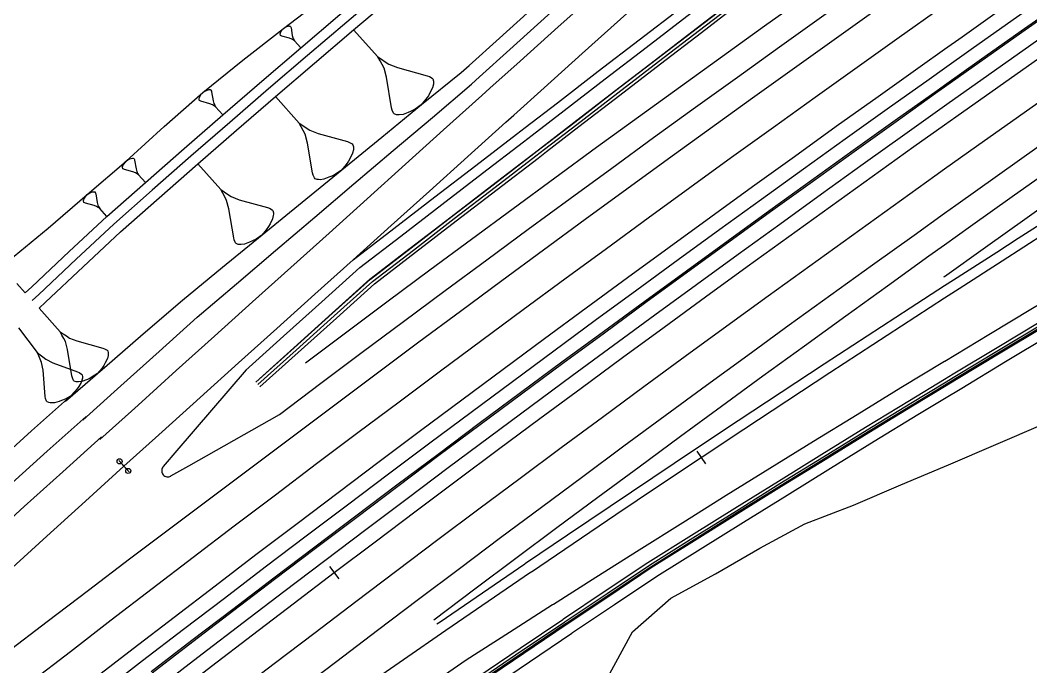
# Model space of a CAD drawing. Extents: x 387562 to 388546, y 804386 to 804945.
# Drawn here: x 387710 to 387808.4, y 804520.9 to 804583.7 of the extents above; entities that cross this region are included whole.
import ezdxf

# ---------------------------------------------------------------- set-up
doc = ezdxf.new("R2010")
doc.units = 0
doc.layers.get('0').update_dxf_attribs({"linetype": 'CONTINUOUS'})

msp = doc.modelspace()

# ---------------------------------------------------------------- linework, layer by layer
at = {"color": 7}
for p, q in [((387735.3501, 804582.3257), (387735.352, 804582.3625)), ((387735.352, 804582.3625), (387735.354, 804582.3992)), ((387735.354, 804582.3992), (387735.3772, 804582.49)), ((387735.3772, 804582.49), (387735.439, 804582.6156)), ((387735.439, 804582.6156), (387735.4796, 804582.6871)), ((387735.4796, 804582.6871), (387735.5396, 804582.776)), ((387735.5396, 804582.776), (387735.6575, 804582.9171)), ((387735.6575, 804582.9171), (387735.8102, 804583.0195)), ((387735.8102, 804583.0195), (387735.9049, 804583.0697)), ((387735.9049, 804583.0697), (387735.9803, 804583.1025)), ((387735.9803, 804583.1025), (387736.1117, 804583.1508)), ((387736.1117, 804583.1508), (387736.2045, 804583.1643)), ((387736.2045, 804583.1643), (387736.2412, 804583.1624)), ((387736.2412, 804583.1624), (387736.2779, 804583.1605)), ((387736.2779, 804583.1605), (387736.332, 804583.1392)), ((387736.332, 804583.1392), (387736.3494, 804583.1199)), ((387736.3494, 804583.1199), (387736.3822, 804583.0445)), ((387736.3822, 804583.0445), (387736.3977, 804582.9884)), ((387736.3977, 804582.9884), (387736.5232, 804582.227)), ((387742.4897, 804582.7986), (387744.8638, 804580.1597)), ((387735.3655, 804582.2697), (387735.3501, 804582.3257)), ((387735.3829, 804582.2504), (387735.3655, 804582.2697)), ((387735.4544, 804582.2098), (387735.3829, 804582.2504)), ((387735.5085, 804582.1885), (387735.4544, 804582.2098)), ((387736.2526, 804581.9835), (387735.5085, 804582.1885)), ((387736.469, 804581.8984), (387736.2526, 804581.9835)), ((387736.5579, 804581.8385), (387736.469, 804581.8984)), ((387736.5232, 804582.227), (387736.585, 804582.0028)), ((387736.6468, 804581.7786), (387736.5579, 804581.8385)), ((387736.585, 804582.0028), (387736.6352, 804581.9081)), ((387736.6352, 804581.9081), (387736.6854, 804581.8133)), ((387736.7357, 804581.7186), (387736.6468, 804581.7786)), ((387736.6854, 804581.8133), (387736.7357, 804581.7186)), ((387737.3443, 804581.0421), (387736.7357, 804581.7186)), ((387744.8638, 804580.1597), (387745.2105, 804579.926)), ((387745.0597, 804579.7903), (387744.8638, 804580.1597)), ((387745.2556, 804579.4209), (387745.0597, 804579.7903)), ((387745.2105, 804579.926), (387745.5572, 804579.6922)), ((387745.4516, 804579.0515), (387745.2556, 804579.4209)), ((387745.5572, 804579.6922), (387745.9039, 804579.4585)), ((387745.9039, 804579.4585), (387746.7482, 804579.1266)), ((387745.6926, 804578.177), (387745.4516, 804579.0515)), ((387746.7482, 804579.1266), (387749.6503, 804578.327)), ((387746.1821, 804575.2068), (387745.6926, 804578.177)), ((387749.6503, 804578.327), (387749.8613, 804578.2441)), ((387749.8613, 804578.2441), (387750.1402, 804578.0857)), ((387750.1402, 804578.0857), (387750.208, 804578.0103)), ((387750.2532, 804577.5052), (387750.1627, 804577.1509)), ((387750.208, 804578.0103), (387750.2683, 804577.7917)), ((387750.2607, 804577.6485), (387750.2532, 804577.5052)), ((387750.2683, 804577.7917), (387750.2607, 804577.6485)), ((387727.6008, 804576.4251), (387727.6702, 804576.5281)), ((387727.6702, 804576.5281), (387727.8069, 804576.6916)), ((387727.8069, 804576.6916), (387727.9839, 804576.8103)), ((387727.9839, 804576.8103), (387728.0937, 804576.8686)), ((387728.0937, 804576.8686), (387728.1811, 804576.9066)), ((387728.1811, 804576.9066), (387728.3334, 804576.9626)), ((387728.3334, 804576.9626), (387728.441, 804576.9783)), ((387728.441, 804576.9783), (387728.4835, 804576.976)), ((387728.4835, 804576.976), (387728.5261, 804576.9738)), ((387728.5261, 804576.9738), (387728.5888, 804576.9491)), ((387728.5888, 804576.9491), (387728.609, 804576.9267)), ((387728.609, 804576.9267), (387728.647, 804576.8393)), ((387728.647, 804576.8393), (387728.665, 804576.7744)), ((387728.665, 804576.7744), (387728.8104, 804575.8917)), ((387749.9213, 804576.661), (387749.763, 804576.3821)), ((387750.1627, 804577.1509), (387749.9213, 804576.661)), ((387727.4506, 804576.0062), (387727.4528, 804576.0487)), ((387727.4685, 804575.9412), (387727.4506, 804576.0062)), ((387727.4528, 804576.0487), (387727.4551, 804576.0913)), ((387727.4551, 804576.0913), (387727.482, 804576.1966)), ((387727.4886, 804575.9188), (387727.4685, 804575.9412)), ((387727.482, 804576.1966), (387727.5537, 804576.3422)), ((387727.5715, 804575.8717), (387727.4886, 804575.9188)), ((387727.5537, 804576.3422), (387727.6008, 804576.4251)), ((387727.6343, 804575.8471), (387727.5715, 804575.8717)), ((387728.4967, 804575.6094), (387727.6343, 804575.8471)), ((387728.7476, 804575.5108), (387728.4967, 804575.6094)), ((387728.8506, 804575.4414), (387728.7476, 804575.5108)), ((387728.8104, 804575.8917), (387728.882, 804575.6318)), ((387728.882, 804575.6318), (387728.9403, 804575.522)), ((387728.9403, 804575.522), (387728.9985, 804575.4122)), ((387734.8853, 804576.2995), (387737.2045, 804573.7216)), ((387749.0693, 804575.4852), (387748.4737, 804575.0858)), ((387749.5292, 804576.0354), (387749.0693, 804575.4852)), ((387749.763, 804576.3821), (387749.5292, 804576.0354)), ((387728.9537, 804575.3719), (387728.8506, 804575.4414)), ((387729.0567, 804575.3024), (387728.9537, 804575.3719)), ((387728.9985, 804575.4122), (387729.0567, 804575.3024)), ((387729.7623, 804574.5182), (387729.0567, 804575.3024)), ((387746.2423, 804574.9882), (387746.1821, 804575.2068)), ((387746.3704, 804574.6942), (387746.2423, 804574.9882)), ((387746.4382, 804574.6188), (387746.3704, 804574.6942)), ((387746.6493, 804574.5358), (387746.4382, 804574.6188)), ((387746.7925, 804574.5283), (387746.6493, 804574.5358)), ((387746.9358, 804574.5207), (387746.7925, 804574.5283)), ((387747.2976, 804574.5734), (387746.9358, 804574.5207)), ((387747.8102, 804574.7617), (387747.2976, 804574.5734)), ((387748.1043, 804574.8898), (387747.8102, 804574.7617)), ((387748.4737, 804575.0858), (387748.1043, 804574.8898)), ((387737.2045, 804573.7216), (387737.5432, 804573.4933)), ((387737.3959, 804573.3608), (387737.2045, 804573.7216)), ((387737.5432, 804573.4933), (387737.8819, 804573.2649)), ((387737.5873, 804572.9999), (387737.3959, 804573.3608)), ((387737.7787, 804572.639), (387737.5873, 804572.9999)), ((387738.0142, 804571.7847), (387737.7787, 804572.639)), ((387737.8819, 804573.2649), (387738.2207, 804573.0366)), ((387738.2207, 804573.0366), (387739.0454, 804572.7124)), ((387739.0454, 804572.7124), (387741.8804, 804571.9313)), ((387738.4923, 804568.8832), (387738.0142, 804571.7847)), ((387741.8804, 804571.9313), (387742.0866, 804571.8502)), ((387742.0866, 804571.8502), (387742.359, 804571.6955)), ((387742.359, 804571.6955), (387742.4253, 804571.6219)), ((387742.4253, 804571.6219), (387742.4841, 804571.4083)), ((387742.3809, 804570.7824), (387742.1452, 804570.3038)), ((387742.4694, 804571.1285), (387742.3809, 804570.7824)), ((387742.4767, 804571.2684), (387742.4694, 804571.1285)), ((387742.4841, 804571.4083), (387742.4767, 804571.2684)), ((387720.0392, 804569.5534), (387720.108, 804569.6929)), ((387720.108, 804569.6929), (387720.1531, 804569.7724)), ((387720.1531, 804569.7724), (387720.2197, 804569.8711)), ((387720.2197, 804569.8711), (387720.3507, 804570.0279)), ((387720.3507, 804570.0279), (387720.5203, 804570.1416)), ((387720.5203, 804570.1416), (387720.6256, 804570.1975)), ((387720.6256, 804570.1975), (387720.7093, 804570.2339)), ((387720.7093, 804570.2339), (387720.8554, 804570.2876)), ((387720.8554, 804570.2876), (387720.9584, 804570.3026)), ((387720.9584, 804570.3026), (387720.9992, 804570.3005)), ((387720.9992, 804570.3005), (387721.04, 804570.2983)), ((387721.04, 804570.2983), (387721.1001, 804570.2747)), ((387721.1001, 804570.2747), (387721.1195, 804570.2532)), ((387721.1195, 804570.2532), (387721.156, 804570.1694)), ((387721.156, 804570.1694), (387721.1731, 804570.1072)), ((387721.1731, 804570.1072), (387721.3125, 804569.2611)), ((387727.3256, 804569.7508), (387729.5738, 804567.2518)), ((387741.7621, 804569.6926), (387741.3128, 804569.1551)), ((387741.9905, 804570.0313), (387741.7621, 804569.6926)), ((387742.1452, 804570.3038), (387741.9905, 804570.0313)), ((387720.0091, 804569.3709), (387720.0113, 804569.4117)), ((387720.0263, 804569.3086), (387720.0091, 804569.3709)), ((387720.0113, 804569.4117), (387720.0134, 804569.4525)), ((387720.0134, 804569.4525), (387720.0392, 804569.5534)), ((387720.0456, 804569.2871), (387720.0263, 804569.3086)), ((387720.1251, 804569.242), (387720.0456, 804569.2871)), ((387720.1852, 804569.2184), (387720.1251, 804569.242)), ((387721.0119, 804568.9906), (387720.1852, 804569.2184)), ((387721.2523, 804568.8961), (387721.0119, 804568.9906)), ((387721.3511, 804568.8295), (387721.2523, 804568.8961)), ((387721.3125, 804569.2611), (387721.3812, 804569.012)), ((387721.4499, 804568.7629), (387721.3511, 804568.8295)), ((387721.3812, 804569.012), (387721.437, 804568.9068)), ((387721.437, 804568.9068), (387721.4928, 804568.8015)), ((387721.5486, 804568.6963), (387721.4499, 804568.7629)), ((387721.4928, 804568.8015), (387721.5486, 804568.6963)), ((387722.2249, 804567.9446), (387721.5486, 804568.6963)), ((387738.5512, 804568.6696), (387738.4923, 804568.8832)), ((387738.6763, 804568.3824), (387738.5512, 804568.6696)), ((387740.731, 804568.765), (387740.3701, 804568.5736)), ((387741.3128, 804569.1551), (387740.731, 804568.765)), ((387738.7426, 804568.3088), (387738.6763, 804568.3824)), ((387738.9488, 804568.2277), (387738.7426, 804568.3088)), ((387739.0887, 804568.2203), (387738.9488, 804568.2277)), ((387739.2286, 804568.2129), (387739.0887, 804568.2203)), ((387739.5821, 804568.2644), (387739.2286, 804568.2129)), ((387740.0829, 804568.4484), (387739.5821, 804568.2644)), ((387740.3701, 804568.5736), (387740.0829, 804568.4484)), ((387716.3545, 804566.5081), (387716.4226, 804566.6091)), ((387716.4226, 804566.6091), (387716.5566, 804566.7694)), ((387716.5566, 804566.7694), (387716.73, 804566.8857)), ((387716.73, 804566.8857), (387716.8376, 804566.9428)), ((387716.8376, 804566.9428), (387716.9233, 804566.9801)), ((387716.9233, 804566.9801), (387717.0726, 804567.0349)), ((387717.0726, 804567.0349), (387717.178, 804567.0503)), ((387717.178, 804567.0503), (387717.2197, 804567.0481)), ((387717.2197, 804567.0481), (387717.2614, 804567.0459)), ((387717.2614, 804567.0459), (387717.3229, 804567.0217)), ((387717.3229, 804567.0217), (387717.3427, 804566.9998)), ((387717.3427, 804566.9998), (387717.38, 804566.9141)), ((387717.38, 804566.9141), (387717.3975, 804566.8504)), ((387717.3975, 804566.8504), (387717.5401, 804565.9853)), ((387729.5738, 804567.2518), (387729.9022, 804567.0305)), ((387729.7594, 804566.902), (387729.5738, 804567.2518)), ((387729.9449, 804566.5522), (387729.7594, 804566.902)), ((387729.9022, 804567.0305), (387730.2305, 804566.8091)), ((387730.2305, 804566.8091), (387730.5588, 804566.5877)), ((387716.2073, 804566.0975), (387716.2095, 804566.1393)), ((387716.2249, 804566.0339), (387716.2073, 804566.0975)), ((387716.2095, 804566.1393), (387716.2117, 804566.181)), ((387716.2117, 804566.181), (387716.2381, 804566.2842)), ((387716.2446, 804566.0119), (387716.2249, 804566.0339)), ((387716.2381, 804566.2842), (387716.3084, 804566.4269)), ((387716.3259, 804565.9658), (387716.2446, 804566.0119)), ((387716.3084, 804566.4269), (387716.3545, 804566.5081)), ((387716.3873, 804565.9416), (387716.3259, 804565.9658)), ((387717.2326, 804565.7087), (387716.3873, 804565.9416)), ((387717.4785, 804565.6121), (387717.2326, 804565.7087)), ((387717.5401, 804565.9853), (387717.6103, 804565.7306)), ((387717.6103, 804565.7306), (387717.6674, 804565.623)), ((387730.1305, 804566.2023), (387729.9449, 804566.5522)), ((387730.3587, 804565.3742), (387730.1305, 804566.2023)), ((387730.5588, 804566.5877), (387731.3583, 804566.2735)), ((387731.3583, 804566.2735), (387734.1065, 804565.5163)), ((387717.5795, 804565.544), (387717.4785, 804565.6121)), ((387717.6805, 804565.4759), (387717.5795, 804565.544)), ((387717.6674, 804565.623), (387717.7244, 804565.5154)), ((387717.7815, 804565.4078), (387717.6805, 804565.4759)), ((387717.7244, 804565.5154), (387717.7815, 804565.4078)), ((387718.473, 804564.6392), (387717.7815, 804565.4078)), ((387730.8222, 804562.5615), (387730.3587, 804565.3742)), ((387734.1065, 804565.5163), (387734.3064, 804565.4377)), ((387734.3064, 804565.4377), (387734.5705, 804565.2877)), ((387734.5705, 804565.2877), (387734.6347, 804565.2163)), ((387734.6775, 804564.738), (387734.5918, 804564.4025)), ((387734.6347, 804565.2163), (387734.6918, 804565.0093)), ((387734.6847, 804564.8737), (387734.6775, 804564.738)), ((387734.6918, 804565.0093), (387734.6847, 804564.8737)), ((387734.2133, 804563.6745), (387733.9919, 804563.3461)), ((387734.3632, 804563.9386), (387734.2133, 804563.6745)), ((387734.5918, 804564.4025), (387734.3632, 804563.9386)), ((387733.5564, 804562.8251), (387732.9923, 804562.4469)), ((387733.9919, 804563.3461), (387733.5564, 804562.8251)), ((387730.8793, 804562.3545), (387730.8222, 804562.5615)), ((387731.0006, 804562.076), (387730.8793, 804562.3545)), ((387731.0648, 804562.0046), (387731.0006, 804562.076)), ((387731.2647, 804561.9261), (387731.0648, 804562.0046)), ((387731.4003, 804561.9189), (387731.2647, 804561.9261)), ((387731.536, 804561.9117), (387731.4003, 804561.9189)), ((387731.8786, 804561.9616), (387731.536, 804561.9117)), ((387732.3641, 804562.14), (387731.8786, 804561.9616)), ((387732.6425, 804562.2613), (387732.3641, 804562.14)), ((387732.9923, 804562.4469), (387732.6425, 804562.2613)), ((387710.5415, 804557.1991), (387709.7051, 804558.1287)), ((387711.8791, 804555.7122), (387713.9347, 804553.4274)), ((387709.8769, 804553.8115), (387711.7017, 804551.418)), ((387713.9347, 804553.4274), (387714.2349, 804553.225)), ((387714.1043, 804553.1075), (387713.9347, 804553.4274)), ((387714.274, 804552.7877), (387714.1043, 804553.1075)), ((387714.2349, 804553.225), (387714.5351, 804553.0226)), ((387714.5351, 804553.0226), (387714.8353, 804552.8202)), ((387714.4436, 804552.4678), (387714.274, 804552.7877)), ((387714.6523, 804551.7106), (387714.4436, 804552.4678)), ((387714.8353, 804552.8202), (387715.5663, 804552.5329)), ((387715.5663, 804552.5329), (387718.0791, 804551.8405)), ((387711.7017, 804551.418), (387711.9787, 804551.1966)), ((387711.8419, 804551.0923), (387711.7017, 804551.418)), ((387711.9821, 804550.7666), (387711.8419, 804551.0923)), ((387711.9787, 804551.1966), (387712.2556, 804550.9752)), ((387712.2556, 804550.9752), (387712.5326, 804550.7538)), ((387715.0761, 804549.1389), (387714.6523, 804551.7106)), ((387718.0791, 804551.8405), (387718.2618, 804551.7687)), ((387718.2618, 804551.7687), (387718.5033, 804551.6316)), ((387718.5033, 804551.6316), (387718.562, 804551.5663)), ((387718.6011, 804551.129), (387718.5227, 804550.8222)), ((387718.562, 804551.5663), (387718.6142, 804551.377)), ((387718.6076, 804551.253), (387718.6011, 804551.129)), ((387718.6142, 804551.377), (387718.6076, 804551.253)), ((387712.1223, 804550.4409), (387711.9821, 804550.7666)), ((387712.2658, 804549.6853), (387712.1223, 804550.4409)), ((387712.5326, 804550.7538), (387713.2232, 804550.4153)), ((387713.2232, 804550.4153), (387715.6209, 804549.5399)), ((387718.1766, 804550.1565), (387717.9743, 804549.8563)), ((387718.3138, 804550.398), (387718.1766, 804550.1565)), ((387718.5227, 804550.8222), (387718.3138, 804550.398)), ((387712.4752, 804547.1414), (387712.2658, 804549.6853)), ((387715.1283, 804548.9496), (387715.0761, 804549.1389)), ((387715.2392, 804548.695), (387715.1283, 804548.9496)), ((387715.6209, 804549.5399), (387715.7936, 804549.4552)), ((387715.7936, 804549.4552), (387716.0184, 804549.3022)), ((387716.0184, 804549.3022), (387716.0705, 804549.2338)), ((387716.0705, 804549.2338), (387716.1064, 804549.0449)), ((387716.0902, 804548.9244), (387716.0739, 804548.8039)), ((387716.1064, 804549.0449), (387716.0902, 804548.9244)), ((387717.0603, 804549.0341), (387716.7405, 804548.8645)), ((387717.576, 804549.3799), (387717.0603, 804549.0341)), ((387717.9743, 804549.8563), (387717.576, 804549.3799)), ((387715.2979, 804548.6298), (387715.2392, 804548.695)), ((387715.4807, 804548.5579), (387715.2979, 804548.6298)), ((387715.6047, 804548.5514), (387715.4807, 804548.5579)), ((387715.7354, 804548.1132), (387715.5824, 804547.8884)), ((387715.7287, 804548.5448), (387715.6047, 804548.5514)), ((387716.042, 804548.5905), (387715.7287, 804548.5448)), ((387715.973, 804548.5107), (387715.7354, 804548.1132)), ((387716.0739, 804548.8039), (387715.973, 804548.5107)), ((387716.4859, 804548.7535), (387716.042, 804548.5905)), ((387716.7405, 804548.8645), (387716.4859, 804548.7535)), ((387712.5111, 804546.9525), (387712.4752, 804547.1414)), ((387712.5991, 804546.6952), (387712.5111, 804546.9525)), ((387714.9344, 804547.1781), (387714.4036, 804546.8815)), ((387715.361, 804547.6115), (387714.9344, 804547.1781)), ((387715.5824, 804547.8884), (387715.361, 804547.6115)), ((387712.6512, 804546.6268), (387712.5991, 804546.6952)), ((387712.8239, 804546.5422), (387712.6512, 804546.6268)), ((387712.9444, 804546.526), (387712.8239, 804546.5422)), ((387713.065, 804546.5097), (387712.9444, 804546.526)), ((387713.3744, 804546.5294), (387713.065, 804546.5097)), ((387713.8206, 804546.6533), (387713.3744, 804546.5294)), ((387714.0779, 804546.7413), (387713.8206, 804546.6533)), ((387714.4036, 804546.8815), (387714.0779, 804546.7413))]:
    msp.add_line(p, q, dxfattribs=at)
at = {"color": 1}
for p, q in [((387799.9401, 804558.773), (387800, 804558.8158)), ((387720.3926, 804540.078), (387719.8844, 804540.6429))]:
    msp.add_line(p, q, dxfattribs=at)
at = {"color": 3}
for p, q in [((387775.9002, 804541.8328), (387776.7312, 804540.5841)), ((387719.6369, 804540.918), (387720.6402, 804539.8029)), ((387740.1508, 804530.603), (387741.0555, 804529.4065))]:
    msp.add_line(p, q, dxfattribs=at)
at = {"color": 7, "linetype": 'CONTINUOUS'}
for points in [[(387708.2235, 804559.7756), (387708.9026, 804560.3253), (387712.7745, 804563.4975), (387716.5566, 804566.7694), (387720.3507, 804570.0279), (387724.0578, 804573.3831), (387727.8069, 804576.6916), (387731.6939, 804579.8469), (387735.6575, 804582.9171), (387739.6345, 804585.9722), (387743.3165, 804589.3554), (387744.0574, 804590.1011), (387746.8208, 804592.9361), (387750.3028, 804596.5415), (387753.8917, 804600)], [(387760.4552, 804600), (387756.8149, 804596.7789), (387753.0814, 804593.453), (387749.3591, 804590.1147), (387746.426, 804587.4683), (387745.641, 804586.7716), (387741.8209, 804583.542), (387738.0131, 804580.2987), (387734.2165, 804577.0429), (387730.4311, 804573.7748), (387726.6568, 804570.4942), (387722.8937, 804567.2012), (387719.1418, 804563.8958), (387715.4877, 804560.4817), (387711.8449, 804557.0549), (387711.2103, 804556.4557)], [(387711.8791, 804555.7122), (387712.5137, 804556.3115), (387716.1565, 804559.7382), (387719.8106, 804563.1523), (387723.5625, 804566.4578), (387727.3256, 804569.7508), (387731.0999, 804573.0313), (387734.8853, 804576.2995), (387738.682, 804579.5553), (387742.4897, 804582.7986), (387746.3099, 804586.0282), (387747.0948, 804586.7249), (387750.0279, 804589.3712), (387753.7503, 804592.7096), (387757.4838, 804596.0355), (387761.2284, 804599.349), (387761.9691, 804600)], [(387717.7977, 804542.9624), (387720.8661, 804545.7229), (387721.5148, 804546.3065), (387725.2319, 804549.6506), (387728.949, 804552.9947), (387732.6661, 804556.3389), (387736.3832, 804559.683), (387740.1003, 804563.0271), (387743.8174, 804566.3712), (387747.5345, 804569.7153), (387751.2516, 804573.0594), (387754.9687, 804576.4036), (387755.749, 804577.1055), (387758.6858, 804579.7477), (387762.4029, 804583.0918), (387766.12, 804586.4359), (387769.8371, 804589.78), (387773.5543, 804593.1241), (387777.2714, 804596.4683), (387780.9885, 804599.8124), (387781.197, 804600)], [(387720.1385, 804540.3604), (387723.207, 804543.1209), (387723.8556, 804543.7045), (387727.5727, 804547.0487), (387731.2899, 804550.3928), (387735.007, 804553.7369), (387738.7241, 804557.081), (387742.4412, 804560.4251), (387746.4184, 804563.4801), (387750.3956, 804566.5351), (387754.3728, 804569.5901), (387758.35, 804572.6452), (387759.1848, 804573.2864), (387762.3272, 804575.7002), (387766.3044, 804578.7552), (387770.2816, 804581.8102), (387774.2588, 804584.8652), (387778.236, 804587.9202), (387781.9531, 804591.2643), (387785.6702, 804594.6084), (387789.3873, 804597.9526), (387791.6632, 804600)], [(387732.9766, 804548.5179), (387736.6937, 804551.862), (387740.4108, 804555.2061), (387744.1287, 804558.5493), (387748.1082, 804561.6018), (387752.0854, 804564.6569), (387756.0626, 804567.7119), (387760.0398, 804570.7669), (387760.8746, 804571.4081), (387764.017, 804573.8219), (387767.9942, 804576.8769), (387771.9714, 804579.9319), (387775.9487, 804582.9868), (387779.9235, 804586.0445), (387783.6399, 804589.3894), (387787.357, 804592.7335), (387791.0741, 804596.0776), (387794.7912, 804599.4218), (387795.434, 804600)], [(387733.1773, 804548.2948), (387736.8944, 804551.639), (387740.6115, 804554.9831), (387744.3294, 804558.3263), (387748.3088, 804561.3788), (387752.286, 804564.4338), (387756.2632, 804567.4888), (387760.2404, 804570.5439), (387761.0753, 804571.1851), (387764.2176, 804573.5989), (387768.1949, 804576.6539), (387772.1721, 804579.7089), (387776.1493, 804582.7638), (387780.1242, 804585.8215), (387783.8405, 804589.1664), (387787.5577, 804592.5105), (387791.2748, 804595.8546), (387794.9919, 804599.1987), (387795.8825, 804600)], [(387733.3779, 804548.0718), (387737.095, 804551.4159), (387740.8121, 804554.76), (387744.53, 804558.1033), (387748.5095, 804561.1558), (387752.4867, 804564.2108), (387756.4639, 804567.2658), (387760.4411, 804570.3208), (387761.2759, 804570.9621), (387764.4183, 804573.3758), (387768.3955, 804576.4308), (387772.3727, 804579.4859), (387776.35, 804582.5408), (387780.3248, 804585.5984), (387784.0412, 804588.9434), (387787.7583, 804592.2875), (387791.4754, 804595.6316), (387795.1925, 804598.9757), (387796.3311, 804600)], [(387800, 804556.7266), (387801.415, 804557.6404), (387805.6221, 804560.3424), (387807.715, 804561.6811), (387809.8359, 804563.0338), (387814.0564, 804565.7147), (387818.2836, 804568.3851), (387822.5174, 804571.0449), (387826.7579, 804573.694), (387831.005, 804576.3326), (387835.2587, 804578.9606), (387839.519, 804581.5779), (387843.7858, 804584.1845), (387848.059, 804586.7805), (387852.3388, 804589.3657), (387856.625, 804591.9403), (387860.9176, 804594.5042), (387865.2167, 804597.0573), (387869.5221, 804599.5996), (387870.204, 804600)], [(387800, 804550.5687), (387800.027, 804550.585), (387804.2988, 804553.1626), (387808.5767, 804555.7292), (387810.7047, 804557.0005), (387812.8607, 804558.2849), (387817.1508, 804560.8298), (387821.4469, 804563.3636), (387825.749, 804565.8866), (387830.057, 804568.3985), (387834.371, 804570.8995), (387838.691, 804573.3895), (387843.0168, 804575.8685), (387847.3484, 804578.3364), (387851.6859, 804580.7933), (387855.9507, 804583.3696), (387860.2219, 804585.9351), (387864.4995, 804588.49), (387868.7835, 804591.0342), (387873.0738, 804593.5676), (387877.3705, 804596.0903), (387881.6734, 804598.6023), (387884.0814, 804600)], [(387800, 804548.2417), (387801.096, 804548.9067), (387805.3636, 804551.4816), (387809.6373, 804554.0456), (387811.7631, 804555.3156), (387813.9171, 804556.5987), (387818.2029, 804559.1408), (387822.4948, 804561.6721), (387826.7927, 804564.1924), (387831.0965, 804566.7018), (387835.4062, 804569.2001), (387839.7219, 804571.6875), (387844.0434, 804574.1639), (387848.3708, 804576.6293), (387852.7106, 804579.0874), (387856.9775, 804581.6649), (387861.2445, 804584.2279), (387865.5178, 804586.7802), (387869.7975, 804589.3219), (387874.0835, 804591.8528), (387878.3759, 804594.373), (387882.6745, 804596.8825), (387886.9794, 804599.3812), (387888.0518, 804600)], [(387800, 804548.1131), (387801.1529, 804548.8126), (387805.4203, 804551.3874), (387809.6938, 804553.9512), (387811.8195, 804555.2211), (387813.9733, 804556.5041), (387818.2589, 804559.0462), (387822.5506, 804561.5773), (387826.8482, 804564.0974), (387831.1518, 804566.6067), (387835.4613, 804569.1049), (387839.7767, 804571.5922), (387844.098, 804574.0684), (387848.4252, 804576.5337), (387852.7661, 804578.9925), (387857.0343, 804581.5707), (387861.301, 804584.1336), (387865.5741, 804586.6857), (387869.8535, 804589.2272), (387874.1393, 804591.758), (387878.4315, 804594.2781), (387882.7299, 804596.7874), (387887.0345, 804599.286), (387888.2718, 804600)], [(387800, 804564.9611), (387801.0859, 804565.737), (387805.1485, 804568.6276), (387809.2168, 804571.5101), (387813.2909, 804574.3844), (387817.3708, 804577.2506), (387821.4564, 804580.1086), (387825.5477, 804582.9584), (387829.6446, 804585.8001), (387833.7473, 804588.6336), (387837.8556, 804591.4588), (387841.9695, 804594.2758), (387846.0891, 804597.0846), (387850.2143, 804599.8851), (387850.3842, 804600)], [(387800, 804569.2599), (387803.1222, 804571.4814), (387807.1963, 804574.3679), (387811.2761, 804577.2463), (387815.3617, 804580.1165), (387819.453, 804582.9785), (387823.55, 804585.8324), (387827.6528, 804588.678), (387831.7612, 804591.5155), (387835.8752, 804594.3447), (387839.995, 804597.1656), (387844.1203, 804599.9784), (387844.1522, 804600)], [(387800, 804573.5554), (387801.096, 804574.3352), (387805.1757, 804577.2258), (387809.2613, 804580.1082), (387813.3526, 804582.9824), (387817.4496, 804585.8485), (387821.5524, 804588.7063), (387825.6609, 804591.556), (387829.7751, 804594.3974), (387833.8949, 804597.2305), (387837.9394, 804600)], [(387800, 804580.9121), (387801.712, 804582.125), (387805.8073, 804585.0143), (387809.9084, 804587.8955), (387814.0153, 804590.7684), (387818.1279, 804593.6331), (387822.2463, 804596.4895), (387826.3703, 804599.3378), (387827.3333, 804600)], [(387708.6864, 804522.2125), (387712.681, 804525.2637), (387716.6815, 804528.3068), (387720.6881, 804531.3418), (387724.7007, 804534.3688), (387728.7193, 804537.3878), (387732.7439, 804540.3986), (387736.7745, 804543.4014), (387740.7925, 804546.4207), (387744.8166, 804549.4319), (387748.8466, 804552.4351), (387752.8827, 804555.4302), (387756.9248, 804558.4173), (387760.9728, 804561.3962), (387765.0268, 804564.3671), (387769.0867, 804567.3298), (387773.1525, 804570.2844), (387777.2243, 804573.2309), (387781.3019, 804576.1692), (387785.3854, 804579.0993), (387789.4747, 804582.0213), (387793.5699, 804584.9351), (387797.6709, 804587.8407), (387800, 804589.484)], [(387710.9627, 804519.2761), (387714.9325, 804522.347), (387718.9085, 804525.41), (387722.8906, 804528.4651), (387726.8788, 804531.5122), (387730.8731, 804534.5512), (387734.8734, 804537.5823), (387738.8798, 804540.6054), (387742.8923, 804543.6205), (387746.9107, 804546.6276), (387750.9352, 804549.6266), (387754.9656, 804552.6175), (387759.0021, 804555.6004), (387763.0445, 804558.5752), (387767.0928, 804561.5419), (387771.1471, 804564.5005), (387775.2072, 804567.451), (387779.2733, 804570.3933), (387783.3452, 804573.3276), (387787.423, 804576.2536), (387791.5067, 804579.1716), (387795.5961, 804582.0813), (387799.6914, 804584.9829), (387800, 804585.2006)], [(387709.1488, 804513.4353), (387713.107, 804516.5099), (387717.0713, 804519.5765), (387721.0417, 804522.6353), (387725.0183, 804525.686), (387729.0009, 804528.7289), (387732.9896, 804531.7637), (387736.9844, 804534.7906), (387740.9852, 804537.8095), (387744.992, 804540.8203), (387749.0049, 804543.8232), (387753.0237, 804546.818), (387757.0486, 804549.8048), (387761.0794, 804552.7835), (387765.1161, 804555.7541), (387769.1588, 804558.7167), (387773.2074, 804561.6712), (387777.2619, 804564.6176), (387781.3223, 804567.5558), (387785.3886, 804570.486), (387789.4607, 804573.408), (387793.5386, 804576.3218), (387797.6224, 804579.2275), (387800, 804580.9121)], [(387800, 804540.3155), (387800.3896, 804540.4784), (387805.0011, 804542.4526), (387809.6074, 804544.4278), (387814.2628, 804546.3138), (387816.6104, 804547.1901), (387818.8124, 804548.3691), (387823.0658, 804550.9191), (387827.1778, 804553.709), (387831.3282, 804556.4357), (387835.6646, 804558.8443), (387839.9654, 804561.3128), (387844.3805, 804563.5814), (387848.8303, 804565.7862), (387853.0189, 804568.4474), (387857.4522, 804570.9834), (387861.8254, 804573.6165), (387865.9142, 804576.4315)], [(387708.8917, 804505.6254), (387712.8342, 804508.7005), (387716.7829, 804511.7678), (387720.7377, 804514.8271), (387724.6987, 804517.8785), (387728.6657, 804520.922), (387732.6388, 804523.9575), (387736.6179, 804526.9851), (387740.6031, 804530.0047), (387744.5944, 804533.0164), (387748.5916, 804536.02), (387752.5949, 804539.0157), (387756.6041, 804542.0033), (387760.6193, 804544.983), (387764.6405, 804547.9545), (387768.6675, 804550.9181), (387772.7005, 804553.8736), (387776.7395, 804556.821), (387780.7843, 804559.7603), (387784.8349, 804562.6915), (387788.8914, 804565.6146), (387792.9538, 804568.5296), (387797.022, 804571.4365), (387800, 804573.5554)], [(387730.7933, 804518.1429), (387734.7609, 804521.1742), (387738.7344, 804524.1976), (387742.7141, 804527.213), (387746.6997, 804530.2204), (387750.6914, 804533.2199), (387754.689, 804536.2113), (387758.6926, 804539.1948), (387762.7022, 804542.1702), (387766.7177, 804545.1377), (387770.7392, 804548.097), (387774.7666, 804551.0484), (387778.7998, 804553.9917), (387782.8389, 804556.9269), (387786.8839, 804559.854), (387790.9348, 804562.773), (387794.9915, 804565.6839), (387799.0539, 804568.5867), (387800, 804569.2599)], [(387713.0617, 804500), (387713.2024, 804500.1102), (387717.1339, 804503.1767), (387721.0715, 804506.2353), (387725.0152, 804509.2861), (387728.9651, 804512.3289), (387732.921, 804515.3639), (387736.883, 804518.3909), (387740.851, 804521.41), (387744.825, 804524.4212), (387748.8051, 804527.4244), (387752.7911, 804530.4197), (387756.7832, 804533.4069), (387760.7812, 804536.3862), (387764.7851, 804539.3575), (387768.795, 804542.3208), (387772.8109, 804545.276), (387776.8326, 804548.2232), (387780.8602, 804551.1624), (387784.8936, 804554.0935), (387788.933, 804557.0165), (387792.9781, 804559.9314), (387797.0291, 804562.8382), (387800, 804564.9611)], [(387716.7715, 804500), (387718.73, 804501.4168), (387719.1883, 804501.7456), (387722.7966, 804504.3257), (387726.8706, 804507.2244), (387730.9519, 804510.1129), (387735.0403, 804512.9912), (387739.136, 804515.8593), (387743.2388, 804518.7171), (387747.3487, 804521.5646), (387751.4657, 804524.4019), (387755.5899, 804527.2288), (387759.721, 804530.0454), (387759.7916, 804530.0935), (387763.8592, 804532.8517), (387768.0044, 804535.6477), (387772.1566, 804538.4333), (387776.3157, 804541.2084), (387780.4818, 804543.9732), (387784.6547, 804546.7276), (387788.8346, 804549.4715), (387793.0212, 804552.2049), (387797.2147, 804554.9279), (387800, 804556.7266)], [(387722.7645, 804500), (387724.8293, 804501.4765), (387728.8962, 804504.3701), (387732.9703, 804507.2535), (387737.0516, 804510.1268), (387741.14, 804512.9898), (387745.2357, 804515.8426), (387749.3384, 804518.6852), (387753.4482, 804521.5175), (387757.651, 804524.2138), (387761.8602, 804526.8995), (387761.9321, 804526.9453), (387766.0758, 804529.5744), (387770.2977, 804532.2385), (387774.526, 804534.8919), (387778.7605, 804537.5345), (387783.0014, 804540.1663), (387787.2485, 804542.7872), (387791.5018, 804545.3974), (387795.7613, 804547.9966), (387800, 804550.5687)], [(387727.9116, 804500), (387730.6265, 804501.9317), (387734.6945, 804504.8108), (387738.7747, 804507.6833), (387742.7905, 804510.6481), (387746.8089, 804513.5995), (387750.835, 804516.5409), (387754.8626, 804519.4681), (387758.9835, 804522.26), (387763.1175, 804525.0457), (387763.1882, 804525.0931), (387767.2584, 804527.821), (387771.4011, 804530.5825), (387775.62, 804533.2298), (387779.8504, 804535.8697), (387784.0871, 804538.4988), (387788.33, 804541.117), (387792.5792, 804543.7244), (387796.8345, 804546.321), (387800, 804548.2417)], [(387728.1014, 804500), (387730.6902, 804501.842), (387734.758, 804504.7209), (387738.8391, 804507.5941), (387742.8557, 804510.5595), (387746.8739, 804513.5107), (387750.8998, 804516.452), (387754.9257, 804519.3781), (387759.0451, 804522.1688), (387763.1789, 804524.9544), (387763.2495, 804525.0018), (387767.3196, 804527.7295), (387771.4608, 804530.4902), (387775.6784, 804533.1366), (387779.9085, 804535.7763), (387784.145, 804538.4052), (387788.3877, 804541.0233), (387792.6366, 804543.6306), (387796.8917, 804546.227), (387800, 804548.1131)], [(387700, 804526.9505), (387702.9369, 804529.6297), (387706.683, 804533.0333), (387710.4366, 804536.4299), (387714.1976, 804539.8194), (387717.966, 804543.202)], [(387700, 804521.931), (387701.474, 804523.2952), (387705.1912, 804526.7216), (387708.9158, 804530.141), (387712.648, 804533.5534), (387716.3876, 804536.959), (387720.1347, 804540.3575)], [(387740.9883, 804500), (387743.4829, 804501.1534), (387748.0452, 804503.5121), (387752.4085, 804505.9553), (387756.7581, 804508.4127), (387760.7116, 804511.1343), (387764.3217, 804514.3591), (387766.9616, 804519.3255), (387767.0007, 804519.4194), (387769.6432, 804524.2531), (387773.3791, 804527.5247), (387777.7037, 804529.8999), (387782.0222, 804532.3796), (387786.4126, 804534.7408), (387791.1396, 804536.5513), (387795.7522, 804538.539), (387800, 804540.3155)]]:
    msp.add_lwpolyline(points, dxfattribs=at)
at = {"color": 1, "linetype": 'CONTINUOUS'}
for points in [[(387710.5415, 804557.1991), (387711.1761, 804557.7984), (387714.8189, 804561.2251), (387718.473, 804564.6392), (387722.2249, 804567.9446), (387725.988, 804571.2376), (387729.7623, 804574.5182), (387733.5477, 804577.7864), (387737.3443, 804581.0421), (387741.1521, 804584.2854), (387744.9722, 804587.515), (387745.7572, 804588.2117), (387748.6903, 804590.8581), (387752.4126, 804594.1964), (387756.1461, 804597.5223), (387758.9462, 804600)], [(387714.4535, 804546.6795), (387717.576, 804549.3799), (387718.2361, 804549.9508), (387722.0187, 804553.2222), (387725.8249, 804556.5144), (387729.7248, 804559.6982), (387733.6009, 804562.8614), (387737.477, 804566.0247), (387741.353, 804569.1879), (387745.2291, 804572.3512), (387749.1051, 804575.5144), (387752.9541, 804578.6541), (387753.7425, 804579.3358), (387756.6794, 804581.9779), (387760.3965, 804585.3221), (387764.1136, 804588.6662), (387767.8307, 804592.0103), (387771.5478, 804595.3544), (387775.2649, 804598.6985), (387776.7115, 804600)], [(387732.9619, 804548.5342), (387736.679, 804551.8783), (387740.3961, 804555.2225), (387744.0693, 804558.5285), (387748.0009, 804561.5471), (387751.9781, 804564.6022), (387755.9554, 804567.6572), (387759.9326, 804570.7122), (387760.7674, 804571.3534), (387763.9098, 804573.7672), (387767.887, 804576.8222), (387771.8642, 804579.8772), (387775.8414, 804582.9322), (387779.8641, 804586.0236), (387783.6252, 804589.4058), (387787.3423, 804592.7499), (387791.0594, 804596.094), (387794.7765, 804599.4381), (387795.4011, 804600)], [(387800, 804546.9434), (387801.6706, 804547.9571), (387805.9358, 804550.5305), (387810.2072, 804553.093), (387812.3318, 804554.3623), (387814.4846, 804555.6447), (387818.768, 804558.1855), (387823.0575, 804560.7153), (387827.3529, 804563.2342), (387831.6544, 804565.7421), (387835.9617, 804568.2391), (387840.275, 804570.7251), (387844.5941, 804573.2002), (387848.9191, 804575.6642), (387853.2711, 804578.1294), (387857.5502, 804580.7141), (387861.8148, 804583.2757), (387866.0858, 804585.8266), (387870.3631, 804588.3668), (387874.6467, 804590.8963), (387878.9367, 804593.4151), (387883.233, 804595.9232), (387887.5355, 804598.4205), (387890.2725, 804600)], [(387800, 804548.464), (387800.9976, 804549.0693), (387805.2656, 804551.6444), (387809.5398, 804554.2086), (387811.6658, 804555.4787), (387813.82, 804556.762), (387818.1062, 804559.3044), (387822.3985, 804561.8359), (387826.6967, 804564.3564), (387831.001, 804566.866), (387835.3111, 804569.3646), (387839.6272, 804571.8523), (387843.9492, 804574.3289), (387848.277, 804576.7945), (387852.6146, 804579.2514), (387856.8795, 804581.8277), (387861.1468, 804584.3909), (387865.4206, 804586.9435), (387869.7007, 804589.4854), (387873.9871, 804592.0165), (387878.2799, 804594.537), (387882.579, 804597.0467), (387886.8843, 804599.5456), (387887.6716, 804600)], [(387800, 804558.8158), (387803.9887, 804561.6659), (387808.0431, 804564.5507), (387812.1033, 804567.4274), (387815.5936, 804571.1137), (387819.6669, 804573.9752), (387823.7459, 804576.8287), (387827.8306, 804579.6739), (387831.921, 804582.511), (387836.0171, 804585.3399), (387840.1188, 804588.1607), (387844.2262, 804590.9732), (387848.3391, 804593.7774), (387852.4577, 804596.5735), (387856.5819, 804599.3613), (387857.5308, 804600)], [(387800, 804577.2354), (387803.4439, 804579.6754), (387807.5343, 804582.5613), (387811.6305, 804585.4389), (387815.7325, 804588.3084), (387819.8402, 804591.1697), (387823.9536, 804594.0228), (387828.0727, 804596.8676), (387832.1975, 804599.7041), (387832.6295, 804600)], [(387800, 804577.4192), (387803.3573, 804579.7979), (387807.448, 804582.6839), (387811.5444, 804585.5618), (387815.6466, 804588.4314), (387819.7546, 804591.2929), (387823.8682, 804594.1461), (387827.9876, 804596.9911), (387832.1126, 804599.8278), (387832.364, 804600)], [(387737.7928, 804550.4209), (387741.8249, 804553.4382), (387745.863, 804556.4473), (387749.9071, 804559.4484), (387753.9572, 804562.4414), (387758.0133, 804565.4263), (387762.0754, 804568.403), (387766.1433, 804571.3716), (387770.2173, 804574.3321), (387774.2971, 804577.2845), (387778.3828, 804580.2286), (387782.4744, 804583.1646), (387786.5719, 804586.0924), (387790.6752, 804589.012), (387794.7844, 804591.9234), (387798.8993, 804594.8266), (387800, 804595.5998)], [(387722.7788, 804520.3758), (387726.7508, 804523.4231), (387730.7289, 804526.4625), (387734.713, 804529.4939), (387738.7033, 804532.5173), (387742.6995, 804535.5327), (387746.7018, 804538.5402), (387750.7101, 804541.5396), (387754.7244, 804544.531), (387758.7447, 804547.5144), (387762.7709, 804550.4897), (387766.8031, 804553.457), (387770.8411, 804556.4162), (387774.8851, 804559.3673), (387778.935, 804562.3104), (387782.9908, 804565.2453), (387787.0524, 804568.1721), (387791.1199, 804571.0908), (387795.1932, 804574.0013), (387799.2723, 804576.9037), (387800, 804577.4192)], [(387722.8702, 804520.2569), (387726.842, 804523.304), (387730.8198, 804526.3432), (387734.8038, 804529.3744), (387738.7937, 804532.3977), (387742.7898, 804535.4129), (387746.7918, 804538.4202), (387750.7999, 804541.4194), (387754.8139, 804544.4107), (387758.8339, 804547.3939), (387762.8599, 804550.369), (387766.8918, 804553.3361), (387770.9297, 804556.2951), (387774.9734, 804559.2461), (387779.0231, 804562.1889), (387783.0786, 804565.1237), (387787.14, 804568.0503), (387791.2072, 804570.9688), (387795.2803, 804573.8792), (387799.3592, 804576.7814), (387800, 804577.2354)], [(387732.0224, 804549.7123), (387728.6565, 804545.8042), (387725.3003, 804541.8907), (387723.9535, 804540.3156), (387723.9151, 804540.2656), (387723.8656, 804540.1788), (387723.8312, 804540.085), (387723.8128, 804539.9869), (387723.8109, 804539.887), (387723.8257, 804539.7882), (387723.8566, 804539.6932), (387723.9029, 804539.6047), (387723.9632, 804539.5251), (387724.0358, 804539.4565), (387724.1189, 804539.401), (387724.2099, 804539.3601), (387724.3066, 804539.3348), (387724.406, 804539.3259), (387724.5056, 804539.3336), (387724.6026, 804539.3577), (387724.6941, 804539.3976), (387724.707, 804539.4047), (387726.4384, 804540.3918), (387730.8525, 804542.9), (387735.2706, 804545.3985)], [(387727.5839, 804500), (387730.5166, 804502.0866), (387734.585, 804504.966), (387738.6636, 804507.8374), (387742.6778, 804510.8011), (387746.6966, 804513.7527), (387750.7231, 804516.6945), (387754.7534, 804519.6237), (387758.8771, 804522.4174), (387763.0115, 804525.2034), (387763.0822, 804525.2508), (387767.1528, 804527.9789), (387771.2979, 804530.742), (387775.5192, 804533.3909), (387779.75, 804536.031), (387783.9871, 804538.6603), (387788.2304, 804541.2788), (387792.48, 804543.8865), (387796.7357, 804546.4833), (387800, 804548.464)], [(387700, 804533.6962), (387703.6277, 804536.9911), (387707.3892, 804540.3938), (387711.1581, 804543.7895), (387714.9344, 804547.1781)], [(387729.8263, 804500), (387731.2689, 804501.0264), (387735.3347, 804503.9039), (387739.4239, 804506.7829), (387743.4487, 804509.7543), (387747.4649, 804512.704), (387751.4887, 804515.6438), (387755.5002, 804518.5596), (387759.6049, 804521.3402), (387763.7366, 804524.1244), (387763.8073, 804524.1718), (387767.8753, 804526.8981), (387772.004, 804529.6505), (387776.2088, 804532.2889), (387780.4369, 804534.9273), (387784.6712, 804537.5549), (387788.9118, 804540.1717), (387793.1585, 804542.7776), (387797.4115, 804545.3728), (387800, 804546.9434)]]:
    msp.add_lwpolyline(points, dxfattribs=at)
at = {"color": 2, "linetype": 'CONTINUOUS'}
for points in [[(387716.1256, 804544.821), (387719.194, 804547.5815), (387719.8427, 804548.1651), (387723.5598, 804551.5092), (387727.2769, 804554.8533), (387731.0896, 804558.0912), (387734.9022, 804561.3291), (387738.7149, 804564.567), (387742.5275, 804567.805), (387746.3402, 804571.0429), (387750.1528, 804574.2808), (387753.9655, 804577.5187), (387754.7457, 804578.2206), (387757.6826, 804580.8628), (387761.3997, 804584.2069), (387765.1168, 804587.551), (387768.8339, 804590.8952), (387772.551, 804594.2393), (387776.2681, 804597.5834), (387778.9543, 804600)], [(387731.9587, 804549.6494), (387735.6758, 804552.9935), (387739.3929, 804556.3376), (387743.11, 804559.6817), (387747.0872, 804562.7367), (387751.0644, 804565.7917), (387755.0416, 804568.8467), (387759.0188, 804571.9017), (387759.8536, 804572.543), (387762.996, 804574.9567), (387766.9732, 804578.0118), (387770.9504, 804581.0668), (387774.9276, 804584.1218), (387778.9048, 804587.1768), (387782.6219, 804590.5209), (387786.3391, 804593.865), (387790.0562, 804597.2091), (387793.1583, 804600)], [(387800, 804557.917), (387800.8736, 804558.4811), (387805.0827, 804561.1845), (387807.1767, 804562.5238), (387809.2986, 804563.8773), (387813.5212, 804566.5595), (387817.7506, 804569.2312), (387821.9865, 804571.8923), (387826.2292, 804574.5428), (387830.4784, 804577.1827), (387834.7342, 804579.812), (387838.9966, 804582.4306), (387843.2655, 804585.0385), (387847.5409, 804587.6358), (387851.8228, 804590.2223), (387856.1112, 804592.7982), (387860.4059, 804595.3633), (387864.7071, 804597.9177), (387868.2334, 804600)], [(387800, 804548.8149), (387800.8423, 804549.326), (387805.111, 804551.9015), (387809.3857, 804554.4661), (387811.5121, 804555.7364), (387813.6666, 804557.0198), (387817.9535, 804559.5626), (387822.2464, 804562.0945), (387826.5453, 804564.6154), (387830.8502, 804567.1254), (387835.161, 804569.6244), (387839.4777, 804572.1124), (387843.8004, 804574.5894), (387848.1288, 804577.0554), (387852.4631, 804579.5104), (387856.7247, 804582.0847), (387860.9927, 804584.6483), (387865.2671, 804587.2012), (387869.5478, 804589.7435), (387873.8349, 804592.275), (387878.1283, 804594.7959), (387882.428, 804597.3059), (387886.734, 804599.8053), (387887.0714, 804600)], [(387800, 804561.8884), (387802.5373, 804563.7014), (387806.5958, 804566.5891), (387810.6601, 804569.4687), (387814.7301, 804572.3402), (387818.8059, 804575.2035), (387822.8873, 804578.0587), (387826.9745, 804580.9056), (387831.0674, 804583.7444), (387835.1659, 804586.5751), (387839.2701, 804589.3975), (387843.3799, 804592.2117), (387847.4954, 804595.0176), (387851.6164, 804597.8154), (387854.8483, 804600)], [(387800, 804579.0737), (387802.5779, 804580.9002), (387806.6708, 804583.7878), (387810.7695, 804586.6672), (387814.8739, 804589.5384), (387818.9841, 804592.4014), (387823.0999, 804595.2562), (387827.2215, 804598.1027), (387829.9805, 804600)], [(387800, 804575.3964), (387800.2276, 804575.5583), (387804.3098, 804578.4506), (387808.3978, 804581.3347), (387812.4916, 804584.2107), (387816.5911, 804587.0785), (387820.6963, 804589.938), (387824.8072, 804592.7894), (387828.9239, 804595.6325), (387833.0462, 804598.4673), (387835.2845, 804600)], [(387735.2706, 804545.3985), (387739.2927, 804548.4208), (387743.3207, 804551.435), (387747.3548, 804554.4412), (387751.3949, 804557.4393), (387755.441, 804560.4293), (387759.4931, 804563.4112), (387763.5511, 804566.385), (387767.615, 804569.3507), (387771.6849, 804572.3083), (387775.7607, 804575.2577), (387779.8424, 804578.1989), (387783.9299, 804581.132), (387788.0233, 804584.0569), (387792.1225, 804586.9736), (387796.2276, 804589.8821), (387800, 804592.5435)], [(387717.9879, 804518.3892), (387721.9559, 804521.4461), (387725.9301, 804524.495), (387729.9104, 804527.536), (387733.8967, 804530.5691), (387737.8891, 804533.5941), (387741.8875, 804536.6112), (387745.8919, 804539.6203), (387749.9024, 804542.6213), (387753.9188, 804545.6143), (387757.9413, 804548.5993), (387761.9696, 804551.5763), (387766.004, 804554.5451), (387770.0442, 804557.5059), (387774.0904, 804560.4586), (387778.1425, 804563.4032), (387782.2005, 804566.3397), (387786.2643, 804569.2681), (387790.334, 804572.1884), (387794.4095, 804575.1005), (387798.4908, 804578.0044), (387800, 804579.0737)], [(387707.968, 804506.8072), (387711.9129, 804509.8842), (387715.8639, 804512.9533), (387719.8211, 804516.0144), (387723.7844, 804519.0677), (387727.7538, 804522.113), (387731.7293, 804525.1503), (387735.7108, 804528.1798), (387739.6984, 804531.2012), (387743.6921, 804534.2146), (387747.6917, 804537.2201), (387751.6974, 804540.2176), (387755.709, 804543.207), (387759.7266, 804546.1884), (387763.7502, 804549.1618), (387767.7797, 804552.1271), (387771.8151, 804555.0843), (387775.8564, 804558.0335), (387779.9037, 804560.9746), (387783.9568, 804563.9076), (387788.0157, 804566.8325), (387792.0805, 804569.7492), (387796.1511, 804572.6578), (387800, 804575.3964)], [(387750.3089, 804525.4273), (387754.291, 804528.4195), (387758.279, 804531.4038), (387762.273, 804534.3801), (387766.273, 804537.3484), (387770.2788, 804540.3087), (387774.2906, 804543.261), (387778.3083, 804546.2052), (387782.3319, 804549.1414), (387786.3613, 804552.0696), (387790.3966, 804554.9897), (387794.4377, 804557.9017), (387798.4846, 804560.8056), (387800, 804561.8884)], [(387750.5924, 804525.015), (387750.8993, 804525.226), (387755.0255, 804528.0543), (387759.1587, 804530.8724), (387759.2294, 804530.9204), (387763.299, 804533.6801), (387767.4463, 804536.4774), (387771.6005, 804539.2644), (387775.7617, 804542.041), (387779.9299, 804544.8071), (387784.1049, 804547.5629), (387788.2868, 804550.3081), (387792.4756, 804553.043), (387796.6712, 804555.7673), (387800, 804557.917)], [(387727.0664, 804500), (387730.343, 804502.3313), (387734.412, 804505.2111), (387738.4882, 804508.0807), (387742.4999, 804511.0427), (387746.5194, 804513.9947), (387750.5464, 804516.9369), (387754.5811, 804519.8692), (387758.7092, 804522.666), (387762.8442, 804525.4524), (387762.9149, 804525.4998), (387766.9861, 804528.2283), (387771.1349, 804530.9939), (387775.3601, 804533.6452), (387779.5915, 804536.2857), (387783.8293, 804538.9154), (387788.0732, 804541.5343), (387792.3234, 804544.1424), (387796.5798, 804546.7396), (387800, 804548.8149)], [(387700, 804530.3238), (387701.4053, 804531.6055), (387705.1553, 804535.0122), (387708.9129, 804538.4119), (387712.6778, 804541.8045), (387716.4502, 804545.19)]]:
    msp.add_lwpolyline(points, dxfattribs=at)
at = {"color": 3, "linetype": 'CONTINUOUS'}
for points in [[(387720.1385, 804540.3604), (387723.207, 804543.1209), (387723.8556, 804543.7045), (387727.5727, 804547.0487), (387731.2899, 804550.3928), (387735.007, 804553.7369), (387738.7241, 804557.081), (387742.4412, 804560.4251), (387746.1583, 804563.7692), (387749.8754, 804567.1134), (387753.5925, 804570.4575), (387757.3096, 804573.8016), (387758.0898, 804574.5035), (387761.0267, 804577.1457), (387764.7438, 804580.4898), (387768.4609, 804583.8339), (387772.178, 804587.1781), (387775.8951, 804590.5222), (387779.6122, 804593.8663), (387783.3293, 804597.2104), (387786.4301, 804600)], [(387800, 804556.7266), (387801.415, 804557.6404), (387805.6221, 804560.3424), (387807.715, 804561.6811), (387809.8359, 804563.0338), (387814.0564, 804565.7147), (387818.2836, 804568.3851), (387822.5174, 804571.0449), (387826.7579, 804573.694), (387831.005, 804576.3326), (387835.2587, 804578.9606), (387839.519, 804581.5779), (387843.7858, 804584.1845), (387848.059, 804586.7805), (387852.3388, 804589.3657), (387856.625, 804591.9403), (387860.9176, 804594.5042), (387865.2167, 804597.0573), (387869.5221, 804599.5996), (387870.204, 804600)], [(387800, 804573.5554), (387801.096, 804574.3352), (387805.1757, 804577.2258), (387809.2613, 804580.1082), (387813.3526, 804582.9824), (387817.4496, 804585.8485), (387821.5524, 804588.7063), (387825.6609, 804591.556), (387829.7751, 804594.3974), (387833.8949, 804597.2305), (387837.9394, 804600)], [(387708.8917, 804505.6254), (387712.8342, 804508.7005), (387716.7829, 804511.7678), (387720.7377, 804514.8271), (387724.6987, 804517.8785), (387728.6657, 804520.922), (387732.6388, 804523.9575), (387736.6179, 804526.9851), (387740.6031, 804530.0047), (387744.5944, 804533.0164), (387748.5916, 804536.02), (387752.5949, 804539.0157), (387756.6041, 804542.0033), (387760.6193, 804544.983), (387764.6405, 804547.9545), (387768.6675, 804550.9181), (387772.7005, 804553.8736), (387776.7395, 804556.821), (387780.7843, 804559.7603), (387784.8349, 804562.6915), (387788.8914, 804565.6146), (387792.9538, 804568.5296), (387797.022, 804571.4365), (387800, 804573.5554)], [(387716.7715, 804500), (387718.73, 804501.4168), (387719.1883, 804501.7456), (387722.7966, 804504.3257), (387726.8706, 804507.2244), (387730.9519, 804510.1129), (387735.0403, 804512.9912), (387739.136, 804515.8593), (387743.2388, 804518.7171), (387747.3487, 804521.5646), (387751.4657, 804524.4019), (387755.5899, 804527.2288), (387759.721, 804530.0454), (387759.7916, 804530.0935), (387763.8592, 804532.8517), (387768.0044, 804535.6477), (387772.1566, 804538.4333), (387776.3157, 804541.2084), (387780.4818, 804543.9732), (387784.6547, 804546.7276), (387788.8346, 804549.4715), (387793.0212, 804552.2049), (387797.2147, 804554.9279), (387800, 804556.7266)]]:
    msp.add_lwpolyline(points, dxfattribs=at)
at = {"color": 1}
for centre, radius in [((387719.7174, 804540.8285), 0.2497), ((387720.5583, 804539.8938), 0.2477)]:
    msp.add_circle(centre, radius, dxfattribs=at)

doc.saveas('drawing.dxf')
